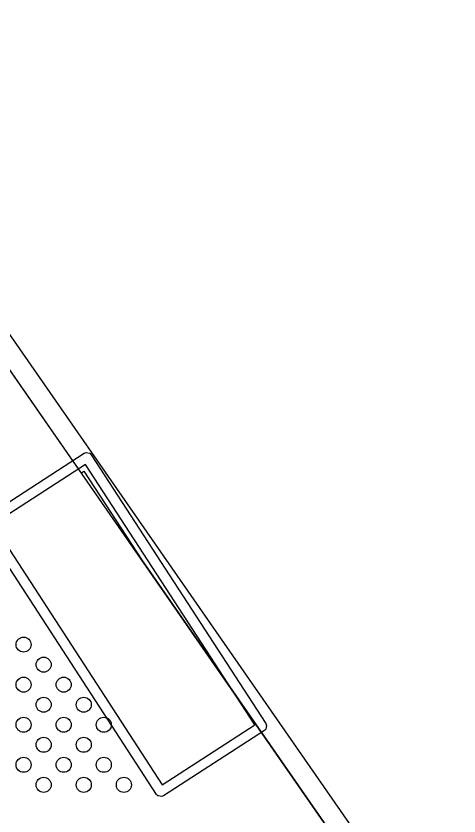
# Model space of a CAD drawing. Extents: x 94.3 to 177.3, y -118.1 to -62.3.
# Drawn here: x 158.12 to 162.54, y -79.51 to -71.52 of the extents above; entities that cross this region are included whole.
import ezdxf

# ---------------------------------------------------------------- set-up
doc = ezdxf.new("R2010")
doc.units = 0
doc.layers.add('BLACK', color=7, linetype='CONTINUOUS')

msp = doc.modelspace()

# ---------------------------------------------------------------- linework, layer by layer
at = {"layer": 'BLACK', "linetype": 'CONTINUOUS'}
for p, q in [((149.582148, -62.492976), (162.542148, -81.162976)), ((162.377852, -81.277024), (149.422749, -62.614078)), ((156.415983, -72.689314), (158.774891, -76.087524)), ((157.798143, -76.542977), (158.804548, -75.889411)), ((158.804548, -75.889411), (158.822664, -75.882183)), ((158.822664, -75.882183), (158.822668, -75.882181)), ((158.822668, -75.882181), (158.8601, -75.890138)), ((158.8601, -75.890138), (158.873714, -75.904112)), ((158.873714, -75.904112), (160.616558, -78.587857)), ((158.817078, -76.00051), (157.894541, -76.599612)), ((160.505459, -78.600387), (158.817078, -76.00051)), ((158.774891, -76.087524), (158.802377, -76.069675)), ((158.802377, -76.069675), (159.381007, -76.960686)), ((159.526286, -79.295888), (157.783441, -76.612143)), ((157.894541, -76.599612), (159.582921, -79.19949)), ((159.381007, -76.960686), (162.107454, -80.888369)), ((160.616558, -78.587857), (160.623787, -78.605977)), ((159.582921, -79.19949), (160.505459, -78.600387)), ((160.601857, -78.657023), (159.595452, -79.31059)), ((160.615831, -78.64341), (160.601857, -78.657023)), ((160.623787, -78.605977), (160.615831, -78.64341)), ((159.539899, -79.309862), (159.526286, -79.295888)), ((159.546461, -79.311256), (159.539899, -79.309862)), ((159.577332, -79.317819), (159.546461, -79.311256)), ((159.595452, -79.31059), (159.577332, -79.317819))]:
    msp.add_line(p, q, dxfattribs=at)
at = {"layer": 'BLACK'}
for centre in [(158.2, -77.8), (158.4, -78), (158.2, -78.2), (158.6, -78.2), (158.4, -78.4), (158.8, -78.4), (158.2, -78.6), (158.6, -78.6), (159, -78.6), (158.4, -78.8), (158.8, -78.8), (158.2, -79), (158.6, -79), (159, -79), (158.4, -79.2), (158.8, -79.2), (159.2, -79.2)]:
    msp.add_circle(centre, 0.075, dxfattribs=at)

doc.saveas('drawing.dxf')
